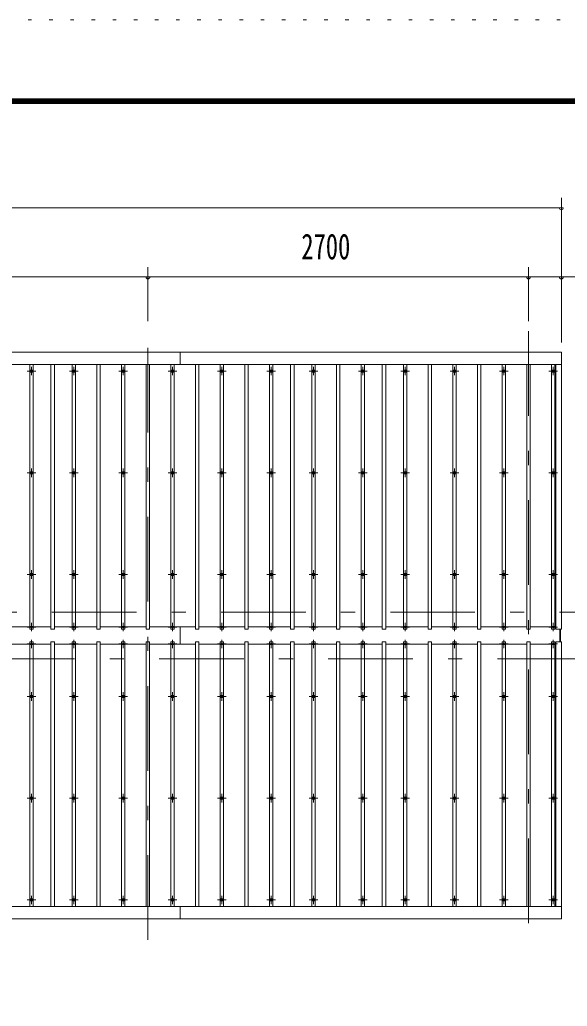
# Model space of a CAD drawing. Units: millimetres, scale not verified. Extents: x -31992 to 32005, y -14700 to 14700.
# Drawn here: x -34 to 3850, y 7701 to 14700 of the extents above; entities that cross this region are included whole.
import ezdxf
from ezdxf.enums import TextEntityAlignment as Align

# ---------------------------------------------------------------- set-up
doc = ezdxf.new("R2010")
doc.units = ezdxf.units.MM
doc.header["$LTSCALE"] = 50
doc.linetypes.add('USER3', pattern=[24, 12, -5, 2, -5])
doc.linetypes.add('USER4', pattern=[3, 0.5, -2.5])
for name, color, linetype, lineweight in [('0-2_1-07BOLD', 7, 'Continuous', 18), ('0-3_1-27CENTER', 3, 'USER3', 18), ('0-4_1-47THIN', 4, 'Continuous', 18), ('0-5_1-57DIM', 3, 'Continuous', 18), ('0-C_F-F1PAPER', 5, 'Continuous', 18), ('0-D_F-E_J_ADD', 5, 'USER4', 18)]:
    doc.layers.add(name, color=color, linetype=linetype, lineweight=lineweight)
doc.styles.add('ＭＳ ゴシック', font='')
doc.styles.get('ＭＳ ゴシック').set_extended_font_data('MS Gothic')

msp = doc.modelspace()

# ---------------------------------------------------------------- linework, layer by layer
at = {"layer": '0-2_1-07BOLD'}
for p, q in [((1104.94, 12340.54), (1104.94, 12253.1)), ((3807.94, 12253.1), (-6858.06, 12253.1)), ((1104.94, 10392.03), (1104.94, 10271.05)), ((3797.94, 10286.06), (3797.94, 10377.02)), ((3802.94, 10377.02), (3802.94, 10286.06)), ((-6858.06, 8409.98), (3807.94, 8409.98)), ((1104.94, 8409.98), (1104.94, 8322.54))]:
    msp.add_line(p, q, dxfattribs=at)
for points in [[(-6858.06, 10377.02), (-6858.06, 12340.54), (3807.94, 12340.54), (3807.94, 10377.02), (3767.94, 10377.02), (3767.94, 12253.1)], [(3767.94, 8409.98), (3767.94, 10286.06), (3807.94, 10286.06), (3807.94, 8322.54), (-6858.06, 8322.54)]]:
    msp.add_lwpolyline(points, dxfattribs=at)
for centre in [(49.94, 12207.36), (349.94, 12207.36), (699.94, 12207.36), (1049.94, 12207.36), (1399.94, 12207.36), (1749.94, 12207.36), (2049.94, 12207.36), (2399.94, 12207.36), (2699.94, 12207.36), (3049.94, 12207.36), (3399.94, 12207.36), (3749.94, 12207.36), (49.94, 11485.7), (349.94, 11485.7), (699.94, 11485.7), (1049.94, 11485.7), (1399.94, 11485.7), (1749.94, 11485.7), (2049.94, 11485.7), (2399.94, 11485.7), (2699.94, 11485.7), (3049.94, 11485.7), (3399.94, 11485.7), (3749.94, 11485.7), (49.94, 10764.04), (349.94, 10764.04), (699.94, 10764.04), (1049.94, 10764.04), (1399.94, 10764.04), (1749.94, 10764.04), (2049.94, 10764.04), (2399.94, 10764.04), (2699.94, 10764.04), (3049.94, 10764.04), (3399.94, 10764.04), (3749.94, 10764.04), (49.94, 9899.04), (349.94, 9899.04), (699.94, 9899.04), (1049.94, 9899.04), (1399.94, 9899.04), (1749.94, 9899.04), (2049.94, 9899.04), (2399.94, 9899.04), (2699.94, 9899.04), (3049.94, 9899.04), (3399.94, 9899.04), (3749.94, 9899.04), (49.94, 9177.38), (349.94, 9177.38), (699.94, 9177.38), (1049.94, 9177.38), (1399.94, 9177.38), (1749.94, 9177.38), (2049.94, 9177.38), (2399.94, 9177.38), (2699.94, 9177.38), (3049.94, 9177.38), (3399.94, 9177.38), (3749.94, 9177.38), (49.94, 8455.72), (349.94, 8455.72), (699.94, 8455.72), (1049.94, 8455.72), (1399.94, 8455.72), (1749.94, 8455.72), (2049.94, 8455.72), (2399.94, 8455.72), (2699.94, 8455.72), (3049.94, 8455.72), (3399.94, 8455.72), (3749.94, 8455.72)]:
    msp.add_circle(centre, 10, dxfattribs=at)
for centre, start, end in [((49.94, 10380.99), 46.3961, 133.6039), ((49.94, 10401.99), 226.39838, 313.60162), ((349.94, 10380.99), 46.3961, 133.6039), ((349.94, 10401.99), 226.39838, 313.60162), ((699.94, 10380.99), 46.3961, 133.6039), ((699.94, 10401.99), 226.39838, 313.60162), ((1049.94, 10380.99), 46.3961, 133.6039), ((1049.94, 10401.99), 226.39838, 313.60162), ((1399.94, 10380.99), 46.3961, 133.6039), ((1399.94, 10401.99), 226.39838, 313.60162), ((1749.94, 10380.99), 46.3961, 133.6039), ((1749.94, 10401.99), 226.39838, 313.60162), ((2049.94, 10380.99), 46.3961, 133.6039), ((2049.94, 10401.99), 226.39838, 313.60162), ((2399.94, 10380.99), 46.3961, 133.6039), ((2399.94, 10401.99), 226.39838, 313.60162), ((2699.94, 10380.99), 46.3961, 133.6039), ((2699.94, 10401.99), 226.39838, 313.60162), ((3049.94, 10380.99), 46.3961, 133.6039), ((3049.94, 10401.99), 226.39838, 313.60162), ((3399.94, 10380.99), 46.3961, 133.6039), ((3399.94, 10401.99), 226.39838, 313.60162), ((3749.94, 10380.99), 46.3961, 133.6039), ((3749.94, 10401.99), 226.39838, 313.60162), ((49.94, 10261.09), 46.39838, 133.60162), ((49.94, 10282.09), 226.3961, 313.6039), ((349.94, 10261.09), 46.39838, 133.60162), ((349.94, 10282.09), 226.3961, 313.6039), ((699.94, 10261.09), 46.39838, 133.60162), ((699.94, 10282.09), 226.3961, 313.6039), ((1049.94, 10261.09), 46.39838, 133.60162), ((1049.94, 10282.09), 226.3961, 313.6039), ((1399.94, 10261.09), 46.39838, 133.60162), ((1399.94, 10282.09), 226.3961, 313.6039), ((1749.94, 10261.09), 46.39838, 133.60162), ((1749.94, 10282.09), 226.3961, 313.6039), ((2049.94, 10261.09), 46.39838, 133.60162), ((2049.94, 10282.09), 226.3961, 313.6039), ((2399.94, 10261.09), 46.39838, 133.60162), ((2399.94, 10282.09), 226.3961, 313.6039), ((2699.94, 10261.09), 46.39838, 133.60162), ((2699.94, 10282.09), 226.3961, 313.6039), ((3049.94, 10261.09), 46.39838, 133.60162), ((3049.94, 10282.09), 226.3961, 313.6039), ((3399.94, 10261.09), 46.39838, 133.60162), ((3399.94, 10282.09), 226.3961, 313.6039), ((3749.94, 10261.09), 46.39838, 133.60162), ((3749.94, 10282.09), 226.3961, 313.6039)]:
    msp.add_arc(centre, 14.5, start, end, dxfattribs=at)
at = {"layer": '0-3_1-27CENTER'}
for p, q in [((874.94, 8172.54), (874.94, 12490.54)), ((3574.94, 12490.54), (3574.94, 8172.54)), ((19.94, 12207.36), (79.94, 12207.36)), ((49.94, 12177.37), (49.94, 12237.37)), ((319.94, 12207.36), (379.94, 12207.36)), ((349.94, 12177.37), (349.94, 12237.37)), ((669.94, 12207.36), (729.94, 12207.36)), ((699.94, 12177.37), (699.94, 12237.37)), ((1019.94, 12207.36), (1079.94, 12207.36)), ((1049.94, 12237.37), (1049.94, 12177.37)), ((1369.94, 12207.36), (1429.94, 12207.36)), ((1399.94, 12177.37), (1399.94, 12237.37)), ((1719.94, 12207.36), (1779.94, 12207.36)), ((1749.94, 12177.37), (1749.94, 12237.37)), ((2019.94, 12207.36), (2079.94, 12207.36)), ((2049.94, 12237.37), (2049.94, 12177.37)), ((2369.94, 12207.36), (2429.94, 12207.36)), ((2399.94, 12177.37), (2399.94, 12237.37)), ((2669.94, 12207.36), (2729.94, 12207.36)), ((2699.94, 12177.37), (2699.94, 12237.37)), ((3019.94, 12207.36), (3079.94, 12207.36)), ((3049.94, 12237.37), (3049.94, 12177.37)), ((3369.94, 12207.36), (3429.94, 12207.36)), ((3399.94, 12177.37), (3399.94, 12237.37)), ((3719.94, 12207.36), (3779.95, 12207.36)), ((3749.94, 12177.37), (3749.94, 12237.37)), ((79.94, 11485.7), (19.94, 11485.7)), ((49.94, 11515.7), (49.94, 11455.7)), ((379.94, 11485.7), (319.94, 11485.7)), ((349.94, 11455.7), (349.94, 11515.7)), ((729.94, 11485.7), (669.94, 11485.7)), ((699.94, 11515.7), (699.94, 11455.7)), ((1079.94, 11485.7), (1019.94, 11485.7)), ((1049.94, 11515.7), (1049.94, 11455.7)), ((1429.94, 11485.7), (1369.94, 11485.7)), ((1399.94, 11515.7), (1399.94, 11455.7)), ((1779.94, 11485.7), (1719.94, 11485.7)), ((1749.94, 11455.7), (1749.94, 11515.7)), ((2079.94, 11485.7), (2019.94, 11485.7)), ((2049.94, 11515.7), (2049.94, 11455.7)), ((2369.94, 11485.7), (2429.94, 11485.7)), ((2399.94, 11455.7), (2399.94, 11515.7)), ((2729.94, 11485.7), (2669.94, 11485.7)), ((2699.94, 11515.7), (2699.94, 11455.7)), ((3019.94, 11485.7), (3079.94, 11485.7)), ((3049.94, 11455.7), (3049.94, 11515.7)), ((3429.94, 11485.7), (3369.94, 11485.7)), ((3399.94, 11515.7), (3399.94, 11455.7)), ((3779.95, 11485.7), (3719.94, 11485.7)), ((3749.94, 11455.7), (3749.94, 11515.7)), ((49.94, 10734.04), (49.94, 10794.04)), ((349.94, 10734.04), (349.94, 10794.04)), ((699.94, 10734.04), (699.94, 10794.04)), ((1049.94, 10794.04), (1049.94, 10734.04)), ((1399.94, 10734.04), (1399.94, 10794.04)), ((1749.94, 10734.04), (1749.94, 10794.04)), ((2049.94, 10734.04), (2049.94, 10794.04)), ((2399.94, 10734.04), (2399.94, 10794.04)), ((2699.94, 10794.04), (2699.94, 10734.04)), ((3049.94, 10734.04), (3049.94, 10794.04)), ((3399.94, 10794.04), (3399.94, 10734.04)), ((3749.94, 10734.04), (3749.94, 10794.04)), ((79.94, 10764.04), (19.94, 10764.04)), ((379.94, 10764.04), (319.94, 10764.04)), ((729.94, 10764.04), (669.94, 10764.04)), ((1079.94, 10764.04), (1019.94, 10764.04)), ((1429.94, 10764.04), (1369.94, 10764.04)), ((1779.94, 10764.04), (1719.94, 10764.04)), ((2079.94, 10764.04), (2019.94, 10764.04)), ((2429.94, 10764.04), (2369.94, 10764.04)), ((2729.94, 10764.04), (2669.94, 10764.04)), ((3079.94, 10764.04), (3019.94, 10764.04)), ((3429.94, 10764.04), (3369.94, 10764.04)), ((3779.95, 10764.04), (3719.94, 10764.04)), ((-7005.06, 10496.54), (3954.94, 10496.54)), ((19.94, 10391.49), (79.94, 10391.49)), ((49.94, 10361.5), (49.94, 10421.49)), ((379.94, 10391.49), (319.94, 10391.49)), ((349.94, 10361.5), (349.94, 10421.49)), ((669.94, 10391.49), (729.94, 10391.49)), ((699.94, 10361.5), (699.94, 10421.49)), ((1019.94, 10391.49), (1079.94, 10391.49)), ((1049.94, 10361.5), (1049.94, 10421.49)), ((1369.94, 10391.49), (1429.94, 10391.49)), ((1399.94, 10361.5), (1399.94, 10421.49)), ((1779.94, 10391.49), (1719.94, 10391.49)), ((1749.94, 10361.5), (1749.94, 10421.49)), ((2019.94, 10391.49), (2079.94, 10391.49)), ((2049.94, 10361.5), (2049.94, 10421.49)), ((2369.94, 10391.49), (2429.94, 10391.49)), ((2399.94, 10361.5), (2399.94, 10421.49)), ((2669.94, 10391.49), (2729.94, 10391.49)), ((2699.94, 10361.5), (2699.94, 10421.49)), ((3019.94, 10391.49), (3079.94, 10391.49)), ((3049.94, 10361.5), (3049.94, 10421.49)), ((3369.94, 10391.49), (3429.94, 10391.49)), ((3399.94, 10361.5), (3399.94, 10421.49)), ((3779.95, 10391.49), (3719.94, 10391.49)), ((3749.94, 10361.5), (3749.94, 10421.49)), ((49.94, 10301.59), (49.94, 10241.59)), ((349.94, 10241.59), (349.94, 10301.59)), ((699.94, 10301.59), (699.94, 10241.59)), ((1049.94, 10241.59), (1049.94, 10301.59)), ((1399.94, 10301.59), (1399.94, 10241.59)), ((1749.94, 10241.59), (1749.94, 10301.59)), ((2049.94, 10301.59), (2049.94, 10241.59)), ((2399.94, 10241.59), (2399.94, 10301.59)), ((2699.94, 10301.59), (2699.94, 10241.59)), ((3049.94, 10241.59), (3049.94, 10301.59)), ((3399.94, 10301.59), (3399.94, 10241.59)), ((3749.94, 10241.59), (3749.94, 10301.59)), ((79.94, 10271.59), (19.94, 10271.59)), ((319.94, 10271.59), (379.94, 10271.59)), ((669.94, 10271.59), (729.94, 10271.59)), ((1019.94, 10271.59), (1079.94, 10271.59)), ((1369.94, 10271.59), (1429.94, 10271.59)), ((1719.94, 10271.59), (1779.94, 10271.59)), ((2019.94, 10271.59), (2079.94, 10271.59)), ((2369.94, 10271.59), (2429.94, 10271.59)), ((2729.94, 10271.59), (2669.94, 10271.59)), ((3019.94, 10271.59), (3079.94, 10271.59)), ((3369.94, 10271.59), (3429.94, 10271.59)), ((3719.94, 10271.59), (3779.95, 10271.59)), ((3954.94, 10166.54), (-7005.06, 10166.54)), ((19.94, 9899.04), (79.94, 9899.04)), ((49.94, 9929.04), (49.94, 9869.04)), ((319.94, 9899.04), (379.94, 9899.04)), ((349.94, 9929.04), (349.94, 9869.04)), ((669.94, 9899.04), (729.94, 9899.04)), ((699.94, 9929.04), (699.94, 9869.04)), ((1019.94, 9899.04), (1079.94, 9899.04)), ((1049.94, 9869.04), (1049.94, 9929.04)), ((1369.94, 9899.04), (1429.94, 9899.04)), ((1399.94, 9929.04), (1399.94, 9869.04)), ((1719.94, 9899.04), (1779.94, 9899.04)), ((1749.94, 9929.04), (1749.94, 9869.04)), ((2019.94, 9899.04), (2079.94, 9899.04)), ((2049.94, 9929.04), (2049.94, 9869.04)), ((2369.94, 9899.04), (2429.94, 9899.04)), ((2399.94, 9869.04), (2399.94, 9929.04)), ((2669.94, 9899.04), (2729.94, 9899.04)), ((2699.94, 9929.04), (2699.94, 9869.04)), ((3019.94, 9899.04), (3079.94, 9899.04)), ((3049.94, 9929.04), (3049.94, 9869.04)), ((3369.94, 9899.04), (3429.94, 9899.04)), ((3399.94, 9869.04), (3399.94, 9929.04)), ((3719.94, 9899.04), (3779.95, 9899.04)), ((3749.94, 9929.04), (3749.94, 9869.04)), ((79.94, 9177.38), (19.94, 9177.38)), ((49.94, 9147.38), (49.94, 9207.38)), ((379.94, 9177.38), (319.94, 9177.38)), ((349.94, 9207.38), (349.94, 9147.38)), ((729.94, 9177.38), (669.94, 9177.38)), ((699.94, 9147.38), (699.94, 9207.38)), ((1079.94, 9177.38), (1019.94, 9177.38)), ((1049.94, 9147.38), (1049.94, 9207.38)), ((1429.94, 9177.38), (1369.94, 9177.38)), ((1399.94, 9147.38), (1399.94, 9207.38)), ((1779.94, 9177.38), (1719.94, 9177.38)), ((1749.94, 9207.38), (1749.94, 9147.38)), ((2079.94, 9177.38), (2019.94, 9177.38)), ((2049.94, 9147.38), (2049.94, 9207.38)), ((2369.94, 9177.38), (2429.94, 9177.38)), ((2399.94, 9207.38), (2399.94, 9147.38)), ((2729.94, 9177.38), (2669.94, 9177.38)), ((2699.94, 9147.38), (2699.94, 9207.38)), ((3019.94, 9177.38), (3079.94, 9177.38)), ((3049.94, 9207.38), (3049.94, 9147.38)), ((3429.94, 9177.38), (3369.94, 9177.38)), ((3399.94, 9147.38), (3399.94, 9207.38)), ((3779.95, 9177.38), (3719.94, 9177.38)), ((3749.94, 9147.38), (3749.94, 9207.38)), ((49.94, 8485.72), (49.94, 8425.72)), ((349.94, 8485.72), (349.94, 8425.72)), ((699.94, 8485.72), (699.94, 8425.72)), ((1049.94, 8485.72), (1049.94, 8425.72)), ((1399.94, 8425.72), (1399.94, 8485.72)), ((1749.94, 8485.72), (1749.94, 8425.72)), ((2049.94, 8425.72), (2049.94, 8485.72)), ((2399.94, 8485.72), (2399.94, 8425.72)), ((2699.94, 8425.72), (2699.94, 8485.72)), ((3049.94, 8485.72), (3049.94, 8425.72)), ((3399.94, 8485.72), (3399.94, 8425.72)), ((3749.94, 8485.72), (3749.94, 8425.72)), ((79.94, 8455.72), (19.94, 8455.72)), ((379.94, 8455.72), (319.94, 8455.72)), ((729.94, 8455.72), (669.94, 8455.72)), ((1079.94, 8455.72), (1019.94, 8455.72)), ((1369.94, 8455.72), (1429.94, 8455.72)), ((1779.94, 8455.72), (1719.94, 8455.72)), ((2019.94, 8455.72), (2079.94, 8455.72)), ((2429.94, 8455.72), (2369.94, 8455.72)), ((2729.94, 8455.72), (2669.94, 8455.72)), ((3079.94, 8455.72), (3019.94, 8455.72)), ((3429.94, 8455.72), (3369.94, 8455.72)), ((3779.95, 8455.72), (3719.94, 8455.72))]:
    msp.add_line(p, q, dxfattribs=at)
at = {"layer": '0-4_1-47THIN'}
for p, q in [((62.44, 10377.02), (62.44, 12253.1)), ((212.44, 10377.02), (212.44, 12253.1)), ((362.44, 12253.1), (362.44, 10377.02)), ((537.44, 10377.02), (537.44, 12253.1)), ((712.44, 10377.02), (712.44, 12253.1)), ((887.44, 12253.1), (887.44, 10377.02)), ((1062.44, 12253.1), (1062.44, 10377.02)), ((1237.44, 12253.1), (1237.44, 10377.02)), ((1412.44, 12253.1), (1412.44, 10377.02)), ((1587.44, 12253.1), (1587.44, 10377.02)), ((1762.44, 10377.02), (1762.44, 12253.1)), ((1912.44, 12253.1), (1912.44, 10377.02)), ((2062.44, 10377.02), (2062.44, 12253.1)), ((2237.44, 10377.02), (2237.44, 12253.1)), ((2412.44, 10377.02), (2412.44, 12253.1)), ((2562.44, 12253.1), (2562.44, 10377.02)), ((2712.44, 12253.1), (2712.44, 10377.02)), ((2887.44, 12253.1), (2887.44, 10377.02)), ((3062.44, 12253.1), (3062.44, 10377.02)), ((3237.44, 12253.1), (3237.44, 10377.02)), ((3412.44, 10377.02), (3412.44, 12253.1)), ((3587.44, 12253.1), (3587.44, 10377.02)), ((3762.44, 12253.1), (3762.44, 10377.02)), ((37.44, 10392.03), (-87.56, 10392.03)), ((187.44, 10392.03), (62.44, 10392.03)), ((337.44, 10392.03), (212.44, 10392.03)), ((512.44, 10392.03), (362.44, 10392.03)), ((687.44, 10392.03), (537.44, 10392.03)), ((862.44, 10392.03), (712.44, 10392.03)), ((1037.44, 10392.03), (887.44, 10392.03)), ((1212.44, 10392.03), (1062.44, 10392.03)), ((1387.44, 10392.03), (1237.44, 10392.03)), ((1562.44, 10392.03), (1412.44, 10392.03)), ((1737.44, 10392.03), (1587.44, 10392.03)), ((1887.44, 10392.03), (1762.44, 10392.03)), ((2037.44, 10392.03), (1912.44, 10392.03)), ((2212.44, 10392.03), (2062.44, 10392.03)), ((2387.44, 10392.03), (2237.44, 10392.03)), ((2537.44, 10392.03), (2412.44, 10392.03)), ((2687.44, 10392.03), (2562.44, 10392.03)), ((2862.44, 10392.03), (2712.44, 10392.03)), ((3037.44, 10392.03), (2887.44, 10392.03)), ((3212.44, 10392.03), (3062.44, 10392.03)), ((3387.44, 10392.03), (3237.44, 10392.03)), ((3562.44, 10392.03), (3412.44, 10392.03)), ((3737.44, 10392.03), (3587.44, 10392.03)), ((3762.44, 10392.03), (3767.94, 10392.03)), ((-87.56, 10271.05), (37.44, 10271.05)), ((62.44, 10271.05), (187.44, 10271.05)), ((212.44, 10271.05), (337.44, 10271.05)), ((362.44, 10271.05), (512.44, 10271.05)), ((537.44, 10271.05), (687.44, 10271.05)), ((712.44, 10271.05), (862.44, 10271.05)), ((887.44, 10271.05), (1037.44, 10271.05)), ((1062.44, 10271.05), (1212.44, 10271.05)), ((1237.44, 10271.05), (1387.44, 10271.05)), ((1412.44, 10271.05), (1562.44, 10271.05)), ((1587.44, 10271.05), (1737.44, 10271.05)), ((1762.44, 10271.05), (1887.44, 10271.05)), ((1912.44, 10271.05), (2037.44, 10271.05)), ((2062.44, 10271.05), (2212.44, 10271.05)), ((2237.44, 10271.05), (2387.44, 10271.05)), ((2412.44, 10271.05), (2537.44, 10271.05)), ((2562.44, 10271.05), (2687.44, 10271.05)), ((2712.44, 10271.05), (2862.44, 10271.05)), ((2887.44, 10271.05), (3037.44, 10271.05)), ((3062.44, 10271.05), (3212.44, 10271.05)), ((3237.44, 10271.05), (3387.44, 10271.05)), ((3412.44, 10271.05), (3562.44, 10271.05)), ((3587.44, 10271.05), (3737.44, 10271.05)), ((3762.44, 10271.05), (3767.94, 10271.05))]:
    msp.add_line(p, q, dxfattribs=at)
for points in [[(37.44, 12253.1), (37.44, 10377.02), (62.44, 10377.02)], [(187.44, 12253.1), (187.44, 10377.02), (212.44, 10377.02)], [(362.44, 10377.02), (337.44, 10377.02), (337.44, 12253.1)], [(512.44, 12253.1), (512.44, 10377.02), (537.44, 10377.02)], [(687.44, 12253.1), (687.44, 10377.02), (712.44, 10377.02)], [(887.44, 10377.02), (862.44, 10377.02), (862.44, 12253.1)], [(1062.44, 10377.02), (1037.44, 10377.02), (1037.44, 12253.1)], [(1237.44, 10377.02), (1212.44, 10377.02), (1212.44, 12253.1)], [(1412.44, 10377.02), (1387.44, 10377.02), (1387.44, 12253.1)], [(1587.44, 10377.02), (1562.44, 10377.02), (1562.44, 12253.1)], [(1737.44, 12253.1), (1737.44, 10377.02), (1762.44, 10377.02)], [(1912.44, 10377.02), (1887.44, 10377.02), (1887.44, 12253.1)], [(2037.44, 12253.1), (2037.44, 10377.02), (2062.44, 10377.02)], [(2212.44, 12253.1), (2212.44, 10377.02), (2237.44, 10377.02)], [(2387.44, 12253.1), (2387.44, 10377.02), (2412.44, 10377.02)], [(2562.44, 10377.02), (2537.44, 10377.02), (2537.44, 12253.1)], [(2712.44, 10377.02), (2687.44, 10377.02), (2687.44, 12253.1)], [(2887.44, 10377.02), (2862.44, 10377.02), (2862.44, 12253.1)], [(3062.44, 10377.02), (3037.44, 10377.02), (3037.44, 12253.1)], [(3237.44, 10377.02), (3212.44, 10377.02), (3212.44, 12253.1)], [(3387.44, 12253.1), (3387.44, 10377.02), (3412.44, 10377.02)], [(3587.44, 10377.02), (3562.45, 10377.02), (3562.45, 12253.1)], [(3762.44, 10377.02), (3737.44, 10377.02), (3737.44, 12253.1)], [(62.44, 8409.98), (62.44, 10286.06), (37.44, 10286.06), (37.44, 8409.98)], [(212.44, 8409.98), (212.44, 10286.06), (187.44, 10286.06), (187.44, 8409.98)], [(362.44, 8409.98), (362.44, 10286.06), (337.44, 10286.06), (337.44, 8409.98)], [(537.44, 8409.98), (537.44, 10286.06), (512.44, 10286.06), (512.44, 8409.98)], [(712.44, 8409.98), (712.44, 10286.06), (687.44, 10286.06), (687.44, 8409.98)], [(887.44, 8409.98), (887.44, 10286.06), (862.44, 10286.06), (862.44, 8409.98)], [(1062.44, 8409.98), (1062.44, 10286.06), (1037.44, 10286.06), (1037.44, 8409.98)], [(1237.44, 8409.98), (1237.44, 10286.06), (1212.44, 10286.06), (1212.44, 8409.98)], [(1412.44, 8409.98), (1412.44, 10286.06), (1387.44, 10286.06), (1387.44, 8409.98)], [(1587.44, 8409.98), (1587.44, 10286.06), (1562.44, 10286.06), (1562.44, 8409.98)], [(1762.44, 8409.98), (1762.44, 10286.06), (1737.44, 10286.06), (1737.44, 8409.98)], [(1912.44, 8409.98), (1912.44, 10286.06), (1887.44, 10286.06), (1887.44, 8409.98)], [(2062.44, 8409.98), (2062.44, 10286.06), (2037.44, 10286.06), (2037.44, 8409.98)], [(2237.44, 8409.98), (2237.44, 10286.06), (2212.44, 10286.06), (2212.44, 8409.98)], [(2412.44, 8409.98), (2412.44, 10286.06), (2387.44, 10286.06), (2387.44, 8409.98)], [(2562.44, 8409.98), (2562.44, 10286.06), (2537.44, 10286.06), (2537.44, 8409.98)], [(2712.44, 8409.98), (2712.44, 10286.06), (2687.44, 10286.06), (2687.44, 8409.98)], [(2887.44, 8409.98), (2887.44, 10286.06), (2862.44, 10286.06), (2862.44, 8409.98)], [(3062.44, 8409.98), (3062.44, 10286.06), (3037.44, 10286.06), (3037.44, 8409.98)], [(3237.44, 8409.98), (3237.44, 10286.06), (3212.44, 10286.06), (3212.44, 8409.98)], [(3412.44, 8409.98), (3412.44, 10286.06), (3387.44, 10286.06), (3387.44, 8409.98)], [(3587.44, 8409.98), (3587.44, 10286.06), (3562.45, 10286.06), (3562.45, 8409.98)], [(3737.44, 8409.98), (3737.44, 10286.06), (3762.44, 10286.06), (3762.44, 8409.98)]]:
    msp.add_lwpolyline(points, dxfattribs=at)
at = {"layer": '0-5_1-57DIM'}
for p, q in [((3807.94, 12410.54), (3807.94, 13435.54)), ((-6858.06, 13365.54), (3807.94, 13365.54)), ((3821.94, 13365.54), (3793.94, 13365.54)), ((874.94, 12560.54), (874.94, 12945.53)), ((3574.94, 12945.53), (3574.94, 12560.54)), ((-1375.06, 12875.53), (874.94, 12875.53)), ((888.94, 12875.53), (860.94, 12875.53)), ((874.94, 12875.53), (3574.94, 12875.53)), ((3588.94, 12875.53), (3560.94, 12875.53)), ((3574.94, 12875.53), (3807.94, 12875.53)), ((3821.94, 12875.53), (3793.94, 12875.53)), ((3807.94, 12875.53), (4357.44, 12875.53))]:
    msp.add_line(p, q, dxfattribs=at)
for centre in [(3807.94, 13365.54), (874.94, 12875.53), (3574.94, 12875.53), (3807.94, 12875.53)]:
    msp.add_arc(centre, 14, 180, 0, dxfattribs=at)
at = {"layer": '0-C_F-F1PAPER'}
for points in [[(31305.49, -14000), (-8874.51, -14000), (-8874.51, 14140), (31305.49, 14140)], [(31301.98, -13996.5), (-8871.01, -13996.5), (-8871.01, 14136.5), (31301.98, 14136.5)], [(31298.49, -13993), (31298.49, 14133), (-8867.51, 14133), (-8867.51, -13993)], [(31294.99, -13989.5), (-8864.01, -13989.5), (-8864.01, 14129.5), (31294.99, 14129.5)], [(31291.49, -13986), (31291.49, 14126), (-8860.51, 14126), (-8860.51, -13986)], [(31287.99, -13982.5), (-8857.01, -13982.5), (-8857.01, 14122.5), (31287.99, 14122.5)], [(31284.48, -13979), (31284.48, 14119), (-8853.51, 14119), (-8853.51, -13979)], [(31280.99, -13975.5), (-8850.01, -13975.5), (-8850.01, 14115.5), (31280.99, 14115.5)], [(31277.49, -13972), (-8846.51, -13972), (-8846.51, 14112), (31277.49, 14112)], [(31273.99, -13968.5), (-8843.01, -13968.5), (-8843.01, 14108.5), (31273.99, 14108.5)], [(31270.49, -13965), (31270.49, 14105), (-8839.51, 14105), (-8839.51, -13965)]]:
    msp.add_lwpolyline(points, close=True, dxfattribs=at)
at = {"layer": '0-D_F-E_J_ADD'}
msp.add_lwpolyline([(32005.49, -14700), (-9574.51, -14700), (-9574.51, 14700), (32005.49, 14700)], close=True, dxfattribs=at)

# ---------------------------------------------------------------- texts
at = {"layer": '0-5_1-57DIM', "color": 7, "style": 'ＭＳ ゴシック', "width": 0.7}
msp.add_text('2700', height=182.3, dxfattribs=at).set_placement((1963.7, 12945.53), align=Align.BOTTOM_LEFT)

doc.saveas('drawing.dxf')
